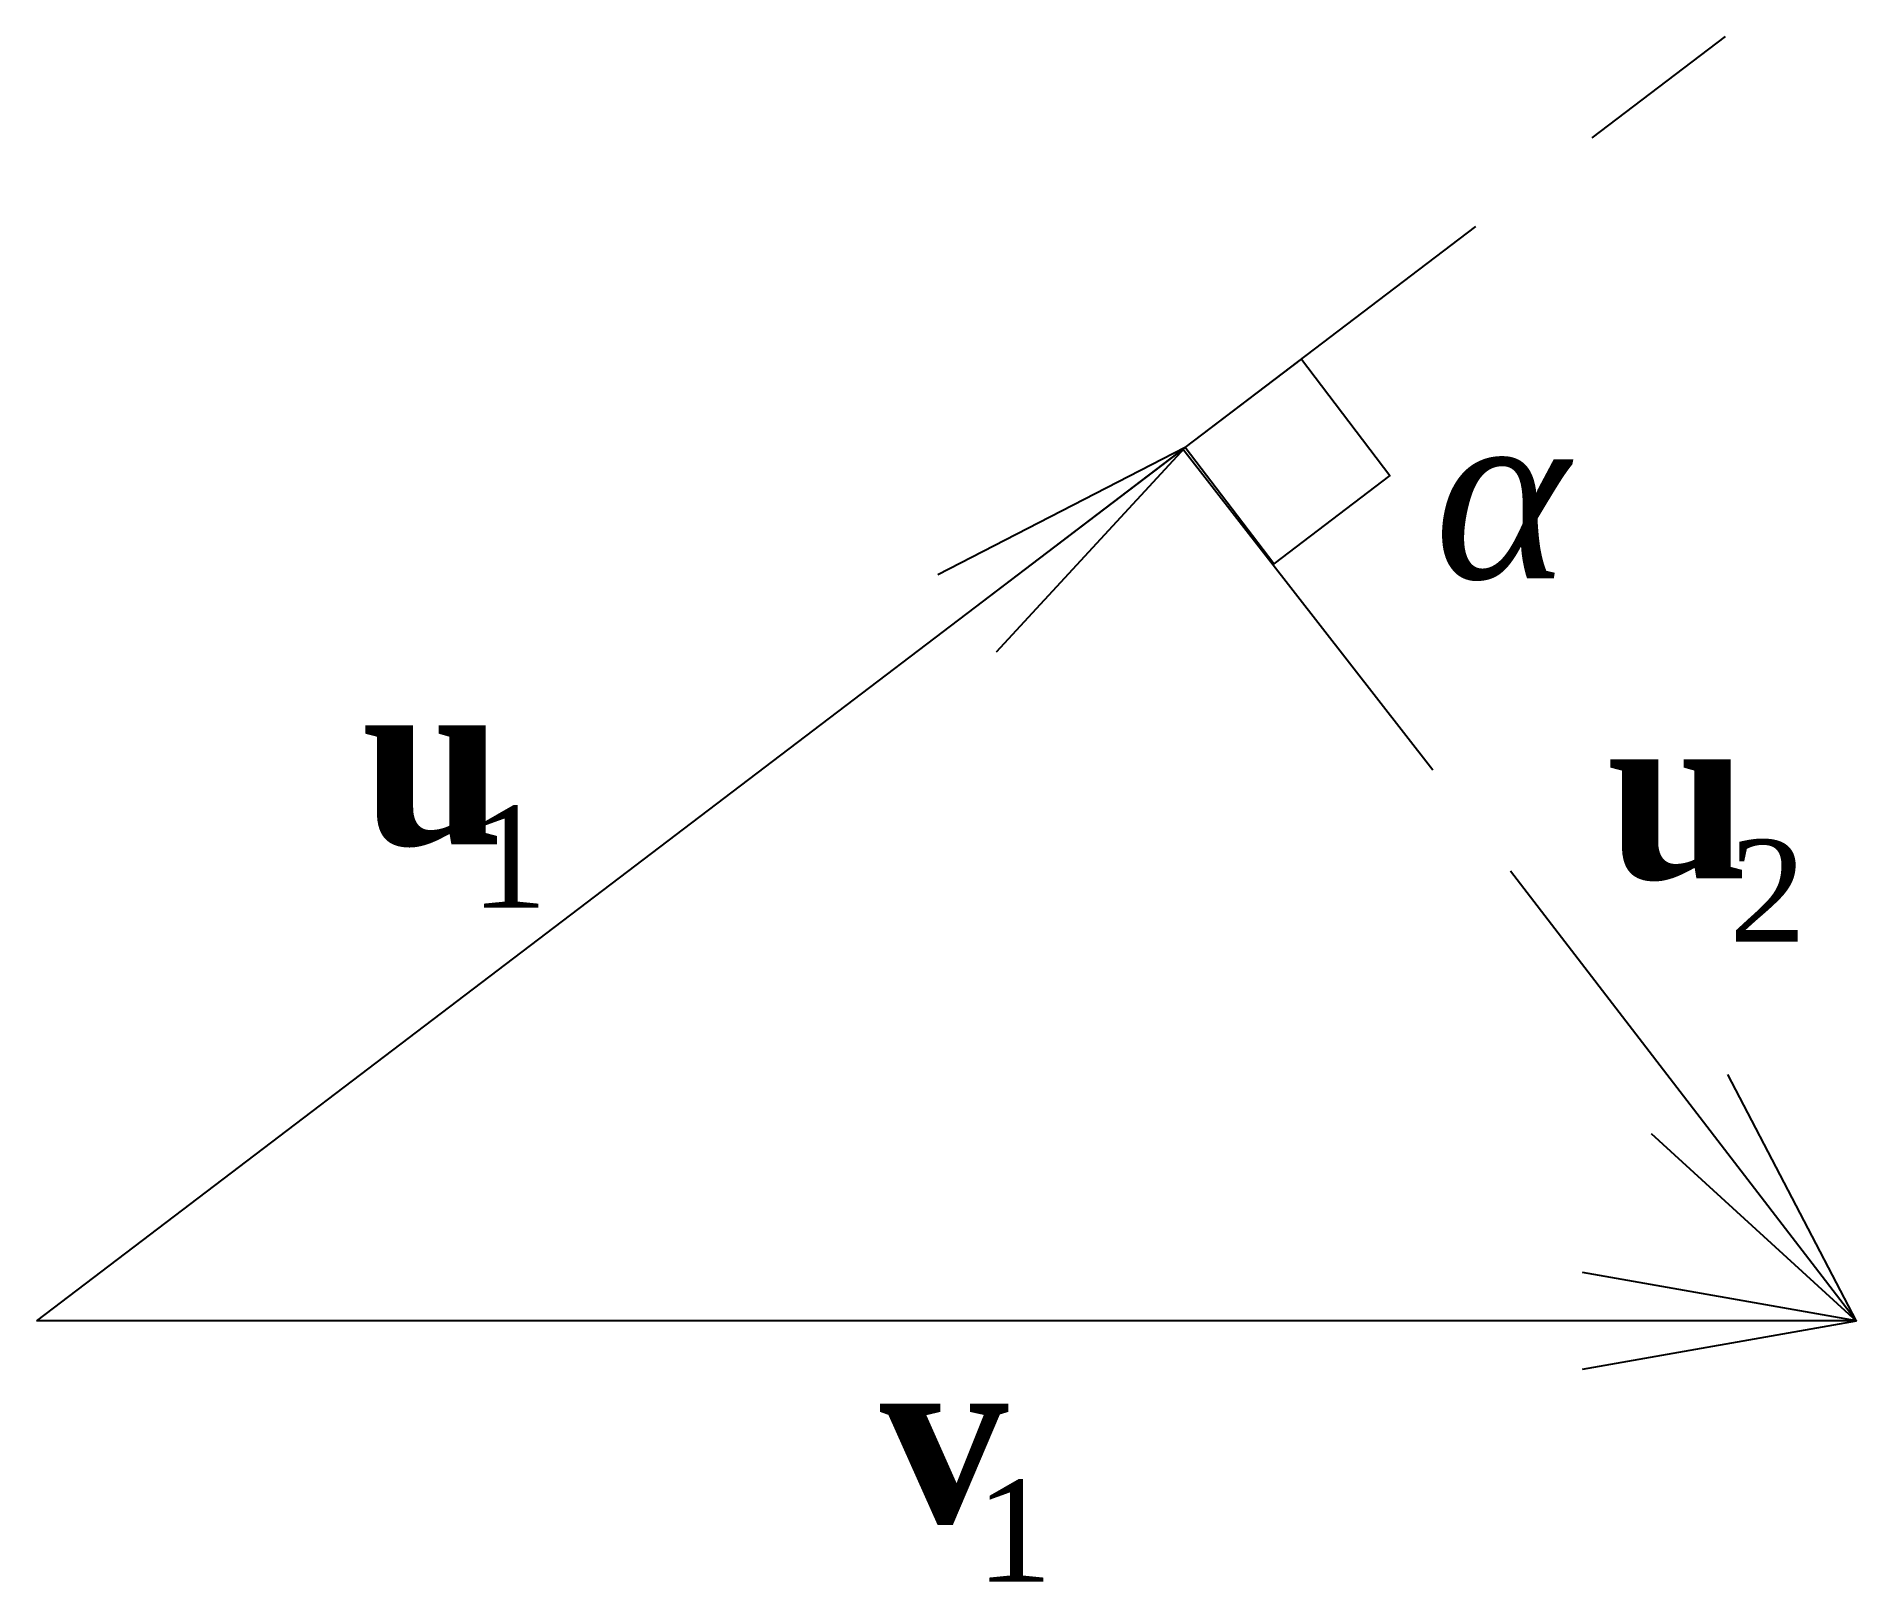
# Paper-space layout 'Чертёж' of a CAD drawing. Header units: millimetres. Extents: x 68.8 to 122.4, y 178.8 to 224.3.
import ezdxf

# ---------------------------------------------------------------- set-up
doc = ezdxf.new("R2010")
doc.units = ezdxf.units.MM
doc.linetypes.add('GOST2.303 4', pattern=[7, 5, -2, 0])
doc.linetypes.add('GOST2.303 5', pattern=[24, 20, -1.5, 1, -1.5])
for name, color, linetype, lineweight in [('Размерные', 7, 'Continuous', 25), ('Текст', 7, 'GOST2.303 5', 25), ('Тонкие', 7, 'Continuous', 25), ('Штриховые', 7, 'GOST2.303 4', 25)]:
    doc.layers.add(name, color=color, linetype=linetype, lineweight=lineweight)
doc.styles.add('таймс3', font='times.ttf', dxfattribs={"height": 3})
doc.styles.add('таймс5', font='times.ttf', dxfattribs={"height": 5})

# ---------------------------------------------------------------- blocks, each defined once
blk = doc.blocks.new('блрр')
at = {"layer": 'Размерные'}
for p, q in [((15.296, 11.63), (-0.428, -0.325)), ((15.296, 11.63), (11.911, 9.886)), ((12.311, 9.359), (15.296, 11.63)), ((12.712, 8.833), (15.296, 11.63)), ((24.484, -0.327), (22.72, 3.047)), ((21.672, 2.24), (24.484, -0.327)), ((24.484, -0.325), (20.734, 0.336)), ((20.734, -0.987), (24.484, -0.325))]:
    blk.add_line(p, q, dxfattribs=at)
at = {"layer": 'Тонкие'}
for p, q in [((15.265, 11.614), (18.685, 7.22)), ((19.748, 5.837), (24.485, -0.326)), ((24.482, -0.326), (-0.428, -0.325))]:
    blk.add_line(p, q, dxfattribs=at)
at = {"layer": 'Тонкие', "extrusion": (0, 0, -1)}
blk.add_lwpolyline([(-15.296, 11.63), (-16.887, 12.841), (-18.098, 11.249), (-16.507, 10.038)], close=True, dxfattribs=at)
at = {"layer": 'Штриховые'}
blk.add_line((15.296, 11.63), (22.692, 17.258), dxfattribs=at)

psp = doc.layouts.new('Чертёж')

# ---------------------------------------------------------------- block references
at = {"layer": 'Тонкие', "xscale": 2.150743358095269, "yscale": 2.150743358095269, "zscale": 2.150743358095274}
psp.add_blockref('блрр', (69.695, 187.174), dxfattribs=at)

# ---------------------------------------------------------------- texts
at = {"layer": 'Текст', "style": 'таймс3'}
for s, p in [('1', (81.551, 198.641)), ('2', (118.602, 197.643)), ('1', (96.425, 178.8))]:
    psp.add_text(s, height=3, dxfattribs=at).set_placement(p)
at = {"layer": 'Текст', "insert": (109.927, 213.334), "char_height": 5, "attachment_point": 1, "style": 'таймс5'}
psp.add_mtext('{\\fTimes New Roman|b0|i1|c204|p18;α}', dxfattribs=at)
at = {"layer": 'Текст', "char_height": 5, "attachment_point": 1, "style": 'таймс5'}
for s, insert, width in [('{\\fTimes New Roman|b1|i0|c204|p18;u}', (78.338, 205.505), 15.3007), ('{\\fTimes New Roman|b1|i0|c204|p18;u}', (114.988, 204.507), 15.3007), ('{\\fTimes New Roman|b1|i0|c204|p18;v}', (93.611, 185.538), 11.64763)]:
    psp.add_mtext(s, dxfattribs=dict(at, insert=insert, width=width))

doc.saveas('drawing.dxf')
